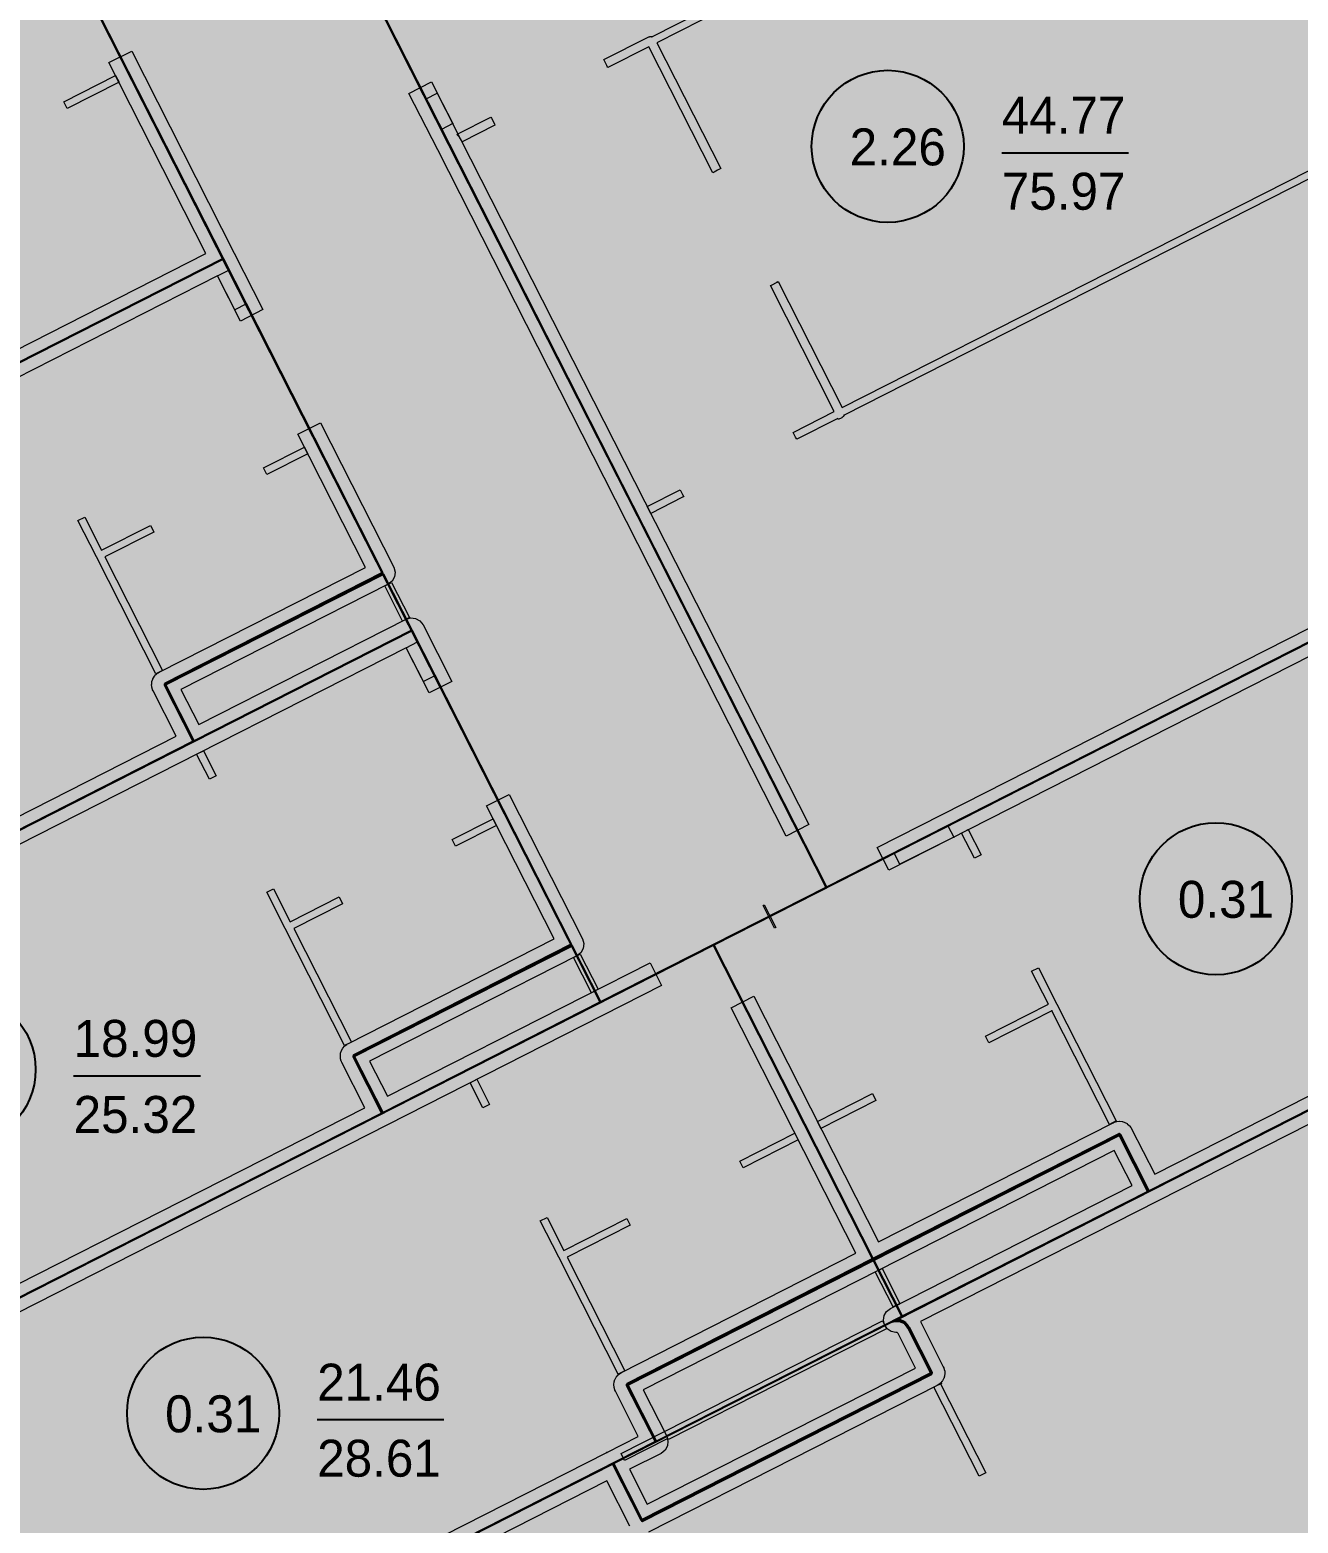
# Model space of a CAD drawing. Header units: millimetres. Extents: x 0 to 312583, y -208103 to 25097.
# Drawn here: x 217372 to 227381, y -36958 to -25177 of the extents above; entities that cross this region are included whole.
import ezdxf

# ---------------------------------------------------------------- set-up
doc = ezdxf.new("R2010")
doc.units = ezdxf.units.MM
doc.linetypes.add('Solid', pattern=[0])
for name, color, linetype, lineweight in [('Inner Walls', 5, 'Solid', 0), ('One-Bedroom Apartment', 1, 'Solid', 35), ('Room Objects', 47, 'Solid', 15), ('Room Walls', 47, 'Solid', 35), ('Service Area', 252, 'Solid', 25), ('Studio Apartment', 250, 'Solid', 25), ('Three-Bedroom Apartment', 151, 'Solid', 25), ('Two-Bedroom Apartment', 252, 'Solid', 25)]:
    doc.layers.add(name, color=color, linetype=linetype, lineweight=lineweight)
doc.styles.add('Dialog.plain', font='Dialog.plain')

msp = doc.modelspace()

# ---------------------------------------------------------------- hatches: boundary and pattern name
at = {"layer": 'One-Bedroom Apartment', "linetype": 'Solid', "lineweight": 25}
msp.add_hatch(color=250, dxfattribs=at).paths.add_polyline_path([(210542, -27539), (209053, -24606), (215918, -21119), (217407, -24052), (218897, -26984), (217018, -27938), (216791, -27492), (216790, -27491), (216789, -27489), (216787, -27488), (216785, -27488), (216784, -27487), (216782, -27487), (216780, -27487), (216778, -27488), (215233, -28273), (215232, -28274), (215230, -28275), (215229, -28277), (215228, -28279), (215228, -28280), (215228, -28282), (215228, -28284), (215229, -28286), (215455, -28732), (215455, -28732), (212032, -30471)], flags=0)
at = {"layer": 'Room Objects', "linetype": 'Solid', "lineweight": 0}
for points in [[(220499, -25721), (220588, -25676), (220710, -25917), (220710, -25917), (220621, -25962), (220621, -25962)], [(218853, -27118), (218942, -27073), (219078, -27340), (218989, -27386)], [(220342, -30051), (220431, -30005), (220567, -30273), (220567, -30273), (220478, -30318)], [(224617, -31456), (224617, -31456), (224663, -31545), (224663, -31545), (224239, -31760), (224239, -31760), (224194, -31671), (224194, -31671)]]:
    msp.add_hatch(color=5, dxfattribs=at).paths.add_polyline_path(points, flags=0)
at = {"layer": 'Service Area', "linetype": 'Solid', "lineweight": 25}
for points in [[(211450, -12323), (213233, -11418), (223658, -31942), (221875, -32848)], [(218443, -30342), (220160, -29470), (220386, -29916), (218670, -30788)], [(221649, -32402), (221875, -32848), (221875, -32848), (221876, -32848), (220160, -33720), (219933, -33273)], [(224030, -34882), (225969, -33897), (226196, -34343), (224257, -35328), (224257, -35328)], [(224030, -34882), (224257, -35328), (222318, -36313), (222091, -35867)], [(224483, -35774), (222205, -36931), (221979, -36485), (224168, -35373), (224186, -35366), (224205, -35363), (224225, -35363), (224244, -35367), (224262, -35375), (224278, -35386), (224291, -35400), (224302, -35417)]]:
    msp.add_hatch(color=254, dxfattribs=at).paths.add_polyline_path(points, flags=0)
at = {"layer": 'Studio Apartment', "linetype": 'Solid', "lineweight": 25}
for points in [[(218661, -30792), (213521, -33403), (212032, -30471), (212032, -30471), (218897, -26984), (220155, -29461), (218439, -30333), (218437, -30334), (218436, -30336), (218435, -30337), (218434, -30339), (218434, -30341), (218433, -30343), (218434, -30345), (218435, -30347)], [(224026, -34873), (222767, -32396), (230524, -28455), (230524, -28455), (232013, -31388), (226205, -34338), (226205, -34338), (225978, -33892), (225977, -33891), (225976, -33889), (225974, -33888), (225973, -33888), (225971, -33887), (225969, -33887), (225967, -33887), (225965, -33888)], [(215011, -36336), (213521, -33403), (220386, -29916), (221644, -32393), (219928, -33265), (219926, -33266), (219925, -33267), (219924, -33269), (219923, -33270), (219923, -33272), (219923, -33274), (219923, -33276), (219924, -33278), (220151, -33725)], [(222309, -36317), (216500, -39268), (216500, -39268), (215011, -36336), (222767, -32396), (224026, -34873), (222087, -35858), (222085, -35859), (222083, -35861), (222082, -35862), (222082, -35864), (222081, -35866), (222081, -35868), (222081, -35870), (222082, -35872)]]:
    msp.add_hatch(color=252, dxfattribs=at).paths.add_polyline_path(points, flags=0)
at = {"layer": 'Two-Bedroom Apartment', "linetype": 'Solid', "lineweight": 25}
for points in [[(220680, -26078), (219190, -23146), (221069, -22191), (221296, -22637), (221297, -22639), (221298, -22640), (221300, -22641), (221302, -22642), (221304, -22643), (221305, -22643), (221307, -22642), (221309, -22642), (222854, -21857), (222856, -21856), (222857, -21855), (222858, -21853), (222859, -21851), (222859, -21849), (222859, -21847), (222859, -21845), (222858, -21843), (222632, -21398), (222632, -21398), (226055, -19659), (227545, -22591), (229034, -25523), (230524, -28455), (223659, -31943), (222169, -29010)], [(218880, -41744), (217392, -38815), (221970, -36489), (222196, -36935), (222197, -36937), (222199, -36938), (222200, -36939), (222202, -36940), (222204, -36941), (222206, -36941), (222208, -36940), (222210, -36940), (224488, -35783), (224489, -35781), (224491, -35780), (224492, -35778), (224493, -35777), (224493, -35775), (224493, -35773), (224493, -35771), (224492, -35769), (224311, -35412), (224310, -35412), (224300, -35395), (224299, -35394), (224285, -35379), (224284, -35378), (224268, -35367), (224266, -35366), (224248, -35358), (224246, -35357), (224227, -35353), (224225, -35353), (224208, -35353), (231122, -31841), (231122, -31841), (232610, -34770), (225745, -38257), (224854, -38711), (226341, -41640), (224707, -42470), (224481, -42024), (224480, -42022), (224478, -42021), (224477, -42020), (224475, -42019), (224473, -42018), (224471, -42018), (224469, -42019), (224467, -42019), (223123, -42702), (223122, -42703), (223120, -42704), (223119, -42706), (223118, -42708), (223118, -42710), (223118, -42712), (223118, -42714), (223119, -42715), (223345, -43161), (223345, -43161), (220368, -44674), (220368, -44674)]]:
    msp.add_hatch(color=151, dxfattribs=at).paths.add_polyline_path(points, flags=0)

# ---------------------------------------------------------------- linework, layer by layer
at = {"layer": 'Inner Walls', "color": 47, "linetype": 'Solid', "lineweight": 15}
for p, q in [((217997, -25434), (218176, -25344)), ((218762, -26940), (217997, -25434)), ((218176, -25344), (218986, -26939)), ((220364, -25678), (220543, -25587)), ((220591, -26123), (220364, -25678)), ((220543, -25587), (220769, -26033)), ((220769, -26033), (223519, -31447)), ((222080, -29056), (220591, -26123)), ((217062, -27804), (218762, -26940)), ((218986, -26939), (219212, -27384)), ((218853, -27118), (217063, -28027)), ((219034, -27475), (218853, -27118)), ((219212, -27384), (219034, -27475)), ((219487, -28366), (219665, -28276)), ((220021, -29418), (219487, -28366)), ((219665, -28276), (220244, -29416)), ((224059, -31627), (230256, -28480)), ((230346, -28658), (224150, -31805)), ((223341, -31538), (222080, -29056)), ((218394, -30244), (220021, -29418)), ((220244, -29416), (220255, -29454)), ((220200, -29551), (218565, -30382)), ((220231, -29526), (220200, -29551)), ((220250, -29492), (220231, -29526)), ((220255, -29454), (220250, -29492)), ((218705, -30658), (220341, -29827)), ((220341, -29827), (220378, -29816)), ((220378, -29816), (220417, -29821)), ((220417, -29821), (220451, -29840)), ((220451, -29840), (220475, -29871)), ((220475, -29871), (220702, -30317)), ((220342, -30051), (218706, -30882)), ((220523, -30407), (220342, -30051)), ((218354, -30278), (218367, -30263)), ((218367, -30263), (218368, -30262)), ((218368, -30262), (218383, -30250)), ((218383, -30250), (218385, -30249)), ((218385, -30249), (218394, -30244)), ((218333, -30341), (218334, -30339)), ((218335, -30360), (218333, -30341)), ((218334, -30339), (218336, -30319)), ((218335, -30362), (218335, -30360)), ((218341, -30381), (218335, -30362)), ((218336, -30317), (218342, -30299)), ((218336, -30319), (218336, -30317)), ((218341, -30383), (218341, -30381)), ((218345, -30392), (218341, -30383)), ((218342, -30299), (218343, -30297)), ((218343, -30297), (218353, -30280)), ((218527, -30749), (218345, -30392)), ((218353, -30280), (218354, -30278)), ((218565, -30382), (218705, -30658)), ((220702, -30317), (220523, -30407)), ((213699, -33201), (218527, -30749)), ((218706, -30882), (213789, -33379)), ((220976, -31299), (221155, -31208)), ((221155, -31208), (221733, -32348)), ((221510, -32349), (220976, -31299)), ((223519, -31447), (223341, -31538)), ((224150, -31805), (224059, -31627)), ((226249, -34204), (230873, -31855)), ((223159, -32084), (223168, -32080)), ((223249, -32263), (223159, -32084)), ((223168, -32080), (223258, -32258)), ((230944, -32043), (224400, -35367)), ((223258, -32258), (223249, -32263)), ((219883, -33175), (221510, -32349)), ((221733, -32348), (221744, -32385)), ((221744, -32385), (221739, -32424)), ((221690, -32482), (220054, -33313)), ((221720, -32458), (221690, -32482)), ((221739, -32424), (221720, -32458)), ((220195, -33590), (222267, -32537)), ((222267, -32537), (222358, -32716)), ((222358, -32716), (220196, -33814)), ((222907, -32891), (223085, -32800)), ((223085, -32800), (224070, -34739)), ((223891, -34829), (222907, -32891)), ((219832, -33228), (219842, -33211)), ((219842, -33211), (219843, -33210)), ((219843, -33210), (219856, -33195)), ((219856, -33195), (219857, -33193)), ((219857, -33193), (219873, -33181)), ((219873, -33181), (219874, -33180)), ((219874, -33180), (219883, -33175)), ((219823, -33270), (219825, -33251)), ((219823, -33272), (219823, -33270)), ((219824, -33292), (219823, -33272)), ((219825, -33294), (219824, -33292)), ((219825, -33249), (219832, -33230)), ((219825, -33251), (219825, -33249)), ((219830, -33312), (219825, -33294)), ((219831, -33314), (219830, -33312)), ((219835, -33323), (219831, -33314)), ((219832, -33230), (219832, -33228)), ((220016, -33681), (219835, -33323)), ((220054, -33313), (220195, -33590)), ((215188, -36133), (220016, -33681)), ((224070, -34739), (225920, -33799)), ((225920, -33799), (225929, -33795)), ((225929, -33795), (225930, -33794)), ((225930, -33794), (225949, -33789)), ((225949, -33789), (225951, -33789)), ((225951, -33789), (225971, -33787)), ((225971, -33787), (225973, -33787)), ((225973, -33787), (225992, -33789)), ((225992, -33789), (225994, -33790)), ((225994, -33790), (226013, -33796)), ((226013, -33796), (226014, -33797)), ((226014, -33797), (226032, -33806)), ((226032, -33806), (226033, -33807)), ((226033, -33807), (226048, -33820)), ((220196, -33814), (215279, -36312)), ((226048, -33820), (226049, -33822)), ((226049, -33822), (226062, -33837)), ((226062, -33837), (226063, -33839)), ((226063, -33839), (226067, -33847)), ((226067, -33847), (226249, -34204)), ((225930, -34019), (224071, -34962)), ((226070, -34294), (225930, -34019)), ((224163, -35263), (226070, -34294)), ((222041, -35769), (223891, -34829)), ((224071, -34962), (222212, -35907)), ((224108, -35356), (224114, -35319)), ((224114, -35319), (224133, -35287)), ((224133, -35287), (224163, -35263)), ((224116, -35393), (224108, -35356)), ((224138, -35424), (224116, -35393)), ((224169, -35445), (224138, -35424)), ((224206, -35453), (224169, -35445)), ((224213, -35453), (224206, -35453)), ((224216, -35453), (224213, -35453)), ((224217, -35454), (224216, -35453)), ((224219, -35455), (224217, -35454)), ((224220, -35456), (224219, -35455)), ((224224, -35462), (224220, -35456)), ((224400, -35367), (224581, -35724)), ((224362, -35734), (224224, -35462)), ((221991, -35822), (222000, -35805)), ((222000, -35805), (222001, -35803)), ((222001, -35803), (222014, -35788)), ((222014, -35788), (222016, -35787)), ((222016, -35787), (222031, -35775)), ((222031, -35775), (222033, -35774)), ((222033, -35774), (222041, -35769)), ((222245, -36809), (224362, -35734)), ((224581, -35724), (224585, -35733)), ((224590, -35798), (224584, -35817)), ((224585, -35733), (224586, -35735)), ((224586, -35735), (224591, -35753)), ((224591, -35796), (224590, -35798)), ((224591, -35753), (224592, -35755)), ((224593, -35777), (224591, -35796)), ((224592, -35755), (224593, -35775)), ((224593, -35775), (224593, -35777)), ((221981, -35864), (221983, -35844)), ((221981, -35866), (221981, -35864)), ((221983, -35885), (221981, -35866)), ((221983, -35844), (221984, -35842)), ((221983, -35887), (221983, -35885)), ((221988, -35906), (221983, -35887)), ((221984, -35842), (221990, -35824)), ((221989, -35908), (221988, -35906)), ((221993, -35917), (221989, -35908)), ((221990, -35824), (221991, -35822)), ((222174, -36273), (221993, -35917)), ((222212, -35907), (222398, -36272)), ((224533, -35872), (222255, -37029)), ((224541, -35867), (224533, -35872)), ((224543, -35866), (224541, -35867)), ((224559, -35854), (224543, -35866)), ((224560, -35852), (224559, -35854)), ((224573, -35837), (224560, -35852)), ((224574, -35836), (224573, -35837)), ((224583, -35819), (224574, -35836)), ((224584, -35817), (224583, -35819)), ((221925, -36400), (222174, -36273)), ((222398, -36272), (222408, -36310)), ((217550, -38622), (221925, -36400)), ((222385, -36382), (222354, -36407)), ((222404, -36348), (222385, -36382)), ((222408, -36310), (222404, -36348)), ((222354, -36407), (222104, -36533)), ((221926, -36624), (217660, -38791)), ((222107, -36981), (221926, -36624)), ((222104, -36533), (222245, -36809))]:
    msp.add_line(p, q, dxfattribs=at)
for p in [(224071, -34962), (221925, -36400)]:
    msp.add_point(p, dxfattribs=at)
at = {"layer": 'One-Bedroom Apartment', "color": 250, "linetype": 'Solid', "lineweight": 25}
for p, q in [((217407, -24052), (218897, -26984)), ((218897, -26984), (217018, -27938))]:
    msp.add_line(p, q, dxfattribs=at)
at = {"layer": 'Room Objects', "color": 0, "linetype": 'Solid', "lineweight": 0}
for p, q in [((220499, -25721), (220588, -25676)), ((220588, -25676), (220710, -25917)), ((220621, -25962), (220499, -25721)), ((220710, -25917), (220621, -25962)), ((218853, -27118), (218942, -27073)), ((218942, -27073), (219078, -27340)), ((218989, -27386), (218853, -27118)), ((219078, -27340), (218989, -27386)), ((220342, -30051), (220431, -30005)), ((220431, -30005), (220567, -30273)), ((220478, -30318), (220342, -30051)), ((220567, -30273), (220478, -30318)), ((224194, -31671), (224617, -31456)), ((224663, -31545), (224239, -31760)), ((224617, -31456), (224663, -31545)), ((224239, -31760), (224194, -31671))]:
    msp.add_line(p, q, dxfattribs=at)
for p in [(220710, -25917), (220621, -25962), (220567, -30273), (224617, -31456), (224663, -31545), (224194, -31671), (224239, -31760)]:
    msp.add_point(p, dxfattribs=at)
at = {"layer": 'Room Walls', "color": 47, "linetype": 'Solid', "lineweight": 9}
for p, q in [((222281, -25231), (224072, -24321)), ((224099, -24375), (222321, -25278)), ((221902, -25412), (222253, -25234)), ((222258, -25310), (221934, -25475)), ((222253, -25234), (222256, -25233)), ((222256, -25233), (222258, -25232)), ((222258, -25232), (222263, -25231)), ((222763, -26304), (222258, -25310)), ((222263, -25231), (222265, -25230)), ((222265, -25230), (222271, -25230)), ((222271, -25230), (222273, -25230)), ((222273, -25230), (222279, -25230)), ((222279, -25230), (222281, -25231)), ((222321, -25278), (222825, -26272)), ((221907, -25421), (221902, -25412)), ((221925, -25457), (221907, -25421)), ((217640, -25744), (218049, -25536)), ((218049, -25536), (218076, -25590)), ((221929, -25466), (221925, -25457)), ((221934, -25475), (221929, -25466)), ((218076, -25590), (217667, -25798)), ((223783, -28157), (228798, -25610)), ((228825, -25663), (223798, -28217)), ((217667, -25798), (217640, -25744)), ((220751, -25997), (221010, -25865)), ((221010, -25865), (221015, -25874)), ((221015, -25874), (221038, -25919)), ((220743, -26003), (220751, -25997)), ((220764, -26024), (220743, -26003)), ((220771, -26037), (220764, -26024)), ((221042, -25928), (220783, -26060)), ((221038, -25919), (221042, -25928)), ((220778, -26051), (220771, -26037)), ((220783, -26060), (220778, -26051)), ((222772, -26299), (222763, -26304)), ((222798, -26285), (222772, -26299)), ((222816, -26276), (222798, -26285)), ((222825, -26272), (222816, -26276)), ((223216, -27195), (223225, -27191)), ((223720, -28189), (223216, -27195)), ((223225, -27191), (223269, -27168)), ((223269, -27168), (223278, -27163)), ((223278, -27163), (223783, -28157)), ((223397, -28353), (223720, -28189)), ((223748, -28242), (223424, -28407)), ((223752, -28251), (223748, -28242)), ((223779, -28238), (223752, -28251)), ((223781, -28236), (223779, -28238)), ((223783, -28235), (223781, -28236)), ((223788, -28231), (223783, -28235)), ((223789, -28230), (223788, -28231)), ((223793, -28226), (223789, -28230)), ((223794, -28224), (223793, -28226)), ((223797, -28219), (223794, -28224)), ((223798, -28217), (223797, -28219)), ((223415, -28389), (223397, -28353)), ((223424, -28407), (223415, -28389)), ((219215, -28633), (219539, -28469)), ((219539, -28469), (219566, -28522)), ((219566, -28522), (219243, -28686)), ((219229, -28659), (219215, -28633)), ((219243, -28686), (219229, -28659)), ((222245, -28938), (222505, -28806)), ((222505, -28806), (222523, -28842)), ((222523, -28842), (222533, -28860)), ((222533, -28860), (222523, -28864)), ((222272, -28992), (222245, -28938)), ((222523, -28864), (222272, -28992)), ((217752, -29048), (217806, -29021)), ((217898, -29335), (217752, -29048)), ((217806, -29021), (217938, -29281)), ((217938, -29281), (218324, -29086)), ((218324, -29086), (218338, -29112)), ((218351, -29139), (217965, -29335)), ((218338, -29112), (218351, -29139)), ((218367, -30258), (217898, -29335)), ((217965, -29335), (218420, -30230)), ((220174, -29564), (220227, -29537)), ((220314, -29841), (220174, -29564)), ((220227, -29537), (220368, -29813)), ((220368, -29813), (220314, -29841)), ((218420, -30230), (218367, -30258)), ((218688, -30891), (218742, -30864)), ((218742, -30864), (218842, -31061)), ((218789, -31089), (218688, -30891)), ((218842, -31061), (218789, -31089)), ((220705, -31564), (221028, -31400)), ((221055, -31453), (220732, -31618)), ((221028, -31400), (221055, -31453)), ((220718, -31591), (220705, -31564)), ((224725, -31513), (224778, -31486)), ((224826, -31711), (224725, -31513)), ((224778, -31486), (224879, -31684)), ((220732, -31618), (220718, -31591)), ((224879, -31684), (224826, -31711)), ((219242, -31980), (219295, -31953)), ((219388, -32267), (219242, -31980)), ((219295, -31953), (219428, -32213)), ((219428, -32213), (219813, -32017)), ((219813, -32017), (219840, -32071)), ((219840, -32071), (219455, -32267)), ((219856, -33189), (219388, -32267)), ((219455, -32267), (219910, -33162)), ((221663, -32496), (221716, -32468)), ((221804, -32773), (221663, -32496)), ((221716, -32468), (221857, -32746)), ((225278, -32603), (225332, -32576)), ((225411, -32863), (225278, -32603)), ((225332, -32576), (225478, -32863)), ((221857, -32746), (221804, -32773)), ((224914, -33116), (225411, -32863)), ((225478, -32863), (225946, -33785)), ((225438, -32917), (224941, -33169)), ((225893, -33813), (225438, -32917)), ((219910, -33162), (219856, -33189)), ((224941, -33169), (224914, -33116)), ((220847, -33483), (220900, -33456)), ((220900, -33456), (221001, -33654)), ((220947, -33681), (220847, -33483)), ((223588, -33790), (224022, -33569)), ((224022, -33569), (224049, -33622)), ((221001, -33654), (220947, -33681)), ((224049, -33622), (223615, -33843)), ((223615, -33843), (223588, -33790)), ((225946, -33785), (225893, -33813)), ((222975, -34101), (223409, -33880)), ((223409, -33880), (223436, -33934)), ((223436, -33934), (223002, -34154)), ((223002, -34154), (222975, -34101)), ((221400, -34573), (221454, -34546)), ((221546, -34860), (221400, -34573)), ((221454, -34546), (221586, -34806)), ((221586, -34806), (222083, -34554)), ((222110, -34607), (221613, -34860)), ((222083, -34554), (222110, -34607)), ((222014, -35783), (221546, -34860)), ((221613, -34860), (222068, -35755)), ((224044, -34976), (224098, -34949)), ((224185, -35252), (224044, -34976)), ((224098, -34949), (224238, -35225)), ((224238, -35225), (224185, -35252)), ((222039, -36409), (224102, -35362)), ((224133, -35424), (222411, -36299)), ((224102, -35362), (224129, -35415)), ((224129, -35415), (224133, -35424)), ((222041, -35769), (222014, -35783)), ((222068, -35755), (222041, -35769)), ((224506, -35885), (224515, -35881)), ((224863, -36587), (224506, -35885)), ((224515, -35880), (224568, -35853)), ((224515, -35881), (224515, -35880)), ((224569, -35854), (224560, -35858)), ((224560, -35858), (224916, -36560)), ((224568, -35853), (224569, -35854)), ((222407, -36290), (222066, -36463)), ((222411, -36299), (222407, -36290)), ((222066, -36463), (222039, -36409)), ((224916, -36560), (224863, -36587))]:
    msp.add_line(p, q, dxfattribs=at)
for p in [(222281, -25231), (223269, -27168), (223798, -28217), (225438, -32917), (224129, -35415)]:
    msp.add_point(p, dxfattribs=at)
at = {"layer": 'Service Area', "color": 254, "linetype": 'Solid', "lineweight": 25}
for p, q in [((213233, -11418), (223658, -31942)), ((221875, -32848), (211450, -12323)), ((218443, -30342), (220160, -29470)), ((220160, -29470), (220386, -29916)), ((220386, -29916), (218670, -30788)), ((218670, -30788), (218443, -30342)), ((223658, -31942), (221875, -32848)), ((219933, -33273), (221649, -32402)), ((221649, -32402), (221875, -32848)), ((221876, -32848), (220160, -33720)), ((221875, -32848), (221876, -32848)), ((220160, -33720), (219933, -33273)), ((224030, -34882), (225969, -33897)), ((225969, -33897), (226196, -34343)), ((226196, -34343), (224257, -35328)), ((222091, -35867), (224030, -34882)), ((224257, -35328), (224030, -34882)), ((224030, -34882), (224257, -35328)), ((224257, -35328), (222318, -36313)), ((221979, -36485), (224168, -35373)), ((224168, -35373), (224186, -35366)), ((224186, -35366), (224205, -35363)), ((224205, -35363), (224225, -35363)), ((224225, -35363), (224244, -35367)), ((224244, -35367), (224262, -35375)), ((224262, -35375), (224278, -35386)), ((224278, -35386), (224291, -35400)), ((224291, -35400), (224302, -35417)), ((224302, -35417), (224483, -35774)), ((224483, -35774), (222205, -36931)), ((222318, -36313), (222091, -35867)), ((222205, -36931), (221979, -36485))]:
    msp.add_line(p, q, dxfattribs=at)
for p in [(221875, -32848), (224257, -35328)]:
    msp.add_point(p, dxfattribs=at)
at = {"layer": 'Studio Apartment', "color": 252, "linetype": 'Solid', "lineweight": 25}
for p, q in [((212032, -30471), (218897, -26984)), ((218897, -26984), (220155, -29461)), ((222767, -32396), (230524, -28455)), ((220155, -29461), (218439, -30333)), ((213521, -33403), (220386, -29916)), ((220386, -29916), (221644, -32393)), ((218434, -30341), (218433, -30343)), ((218433, -30343), (218434, -30345)), ((218435, -30337), (218434, -30339)), ((218434, -30339), (218434, -30341)), ((218434, -30345), (218435, -30347)), ((218436, -30336), (218435, -30337)), ((218435, -30347), (218661, -30792)), ((218437, -30334), (218436, -30336)), ((218439, -30333), (218437, -30334)), ((218661, -30792), (213521, -33403)), ((232013, -31388), (226205, -34338)), ((215011, -36336), (222767, -32396)), ((221644, -32393), (219928, -33265)), ((224026, -34873), (222767, -32396)), ((222767, -32396), (224026, -34873)), ((219924, -33269), (219923, -33270)), ((219923, -33270), (219923, -33272)), ((219923, -33272), (219923, -33274)), ((219923, -33274), (219923, -33276)), ((219923, -33276), (219924, -33278)), ((219925, -33267), (219924, -33269)), ((219924, -33278), (220151, -33725)), ((219926, -33266), (219925, -33267)), ((219928, -33265), (219926, -33266)), ((220151, -33725), (215011, -36336)), ((225965, -33888), (224026, -34873)), ((225967, -33887), (225965, -33888)), ((225969, -33887), (225967, -33887)), ((225971, -33887), (225969, -33887)), ((225973, -33888), (225971, -33887)), ((225974, -33888), (225973, -33888)), ((225976, -33889), (225974, -33888)), ((225977, -33891), (225976, -33889)), ((225978, -33892), (225977, -33891)), ((226205, -34338), (225978, -33892)), ((224026, -34873), (222087, -35858)), ((222082, -35864), (222081, -35866)), ((222081, -35866), (222081, -35868)), ((222081, -35868), (222081, -35870)), ((222081, -35870), (222082, -35872)), ((222083, -35861), (222082, -35862)), ((222082, -35862), (222082, -35864)), ((222082, -35872), (222309, -36317)), ((222085, -35859), (222083, -35861)), ((222087, -35858), (222085, -35859)), ((222309, -36317), (216500, -39268))]:
    msp.add_line(p, q, dxfattribs=at)
msp.add_point((226205, -34338), dxfattribs=at)
at = {"layer": 'Three-Bedroom Apartment', "color": 7, "linetype": 'Solid', "lineweight": 25}
for p, q in [((225042, -26146), (226042, -26146)), ((217718, -33429), (218718, -33429)), ((219640, -36141), (220640, -36141))]:
    msp.add_line(p, q, dxfattribs=at)
for centre in [(224142, -26096), (226732, -32032), (216818, -33379), (218740, -36091)]:
    msp.add_circle(centre, 600, dxfattribs=at)
at = {"layer": 'Two-Bedroom Apartment', "color": 151, "linetype": 'Solid', "lineweight": 25}
for p, q in [((220680, -26078), (219190, -23146)), ((222169, -29010), (220680, -26078)), ((230524, -28455), (223659, -31943)), ((223659, -31943), (222169, -29010)), ((224208, -35353), (231122, -31841)), ((224225, -35353), (224208, -35353)), ((224227, -35353), (224225, -35353)), ((224246, -35357), (224227, -35353)), ((224248, -35358), (224246, -35357)), ((224266, -35366), (224248, -35358)), ((224268, -35367), (224266, -35366)), ((224284, -35378), (224268, -35367)), ((224285, -35379), (224284, -35378)), ((224299, -35394), (224285, -35379)), ((224300, -35395), (224299, -35394)), ((224310, -35412), (224300, -35395)), ((224311, -35412), (224310, -35412)), ((224492, -35769), (224311, -35412)), ((222210, -36940), (224488, -35783)), ((224488, -35783), (224489, -35781)), ((224489, -35781), (224491, -35780)), ((224491, -35780), (224492, -35778)), ((224493, -35771), (224492, -35769)), ((224492, -35778), (224493, -35777)), ((224493, -35773), (224493, -35771)), ((224493, -35775), (224493, -35773)), ((224493, -35777), (224493, -35775)), ((217392, -38815), (221970, -36489)), ((221970, -36489), (222196, -36935)), ((222196, -36935), (222197, -36937)), ((222197, -36937), (222199, -36938)), ((222199, -36938), (222200, -36939)), ((222200, -36939), (222202, -36940)), ((222202, -36940), (222204, -36941)), ((222204, -36941), (222206, -36941)), ((222206, -36941), (222208, -36940)), ((222208, -36940), (222210, -36940))]:
    msp.add_line(p, q, dxfattribs=at)

# ---------------------------------------------------------------- texts
at = {"layer": 'Three-Bedroom Apartment', "color": 7, "linetype": 'Solid', "lineweight": 25, "style": 'Dialog.plain'}
for s, p in [('44.77', (225042, -25996)), ('2.26', (223842, -26246)), ('75.97', (225042, -26596)), ('0.31', (226432, -32182)), ('18.99', (217718, -33279)), ('25.32', (217718, -33879)), ('21.46', (219640, -35991)), ('0.31', (218440, -36241)), ('28.61', (219640, -36591))]:
    msp.add_text(s, height=291.6, dxfattribs=at).set_placement(p)

doc.saveas('drawing.dxf')
